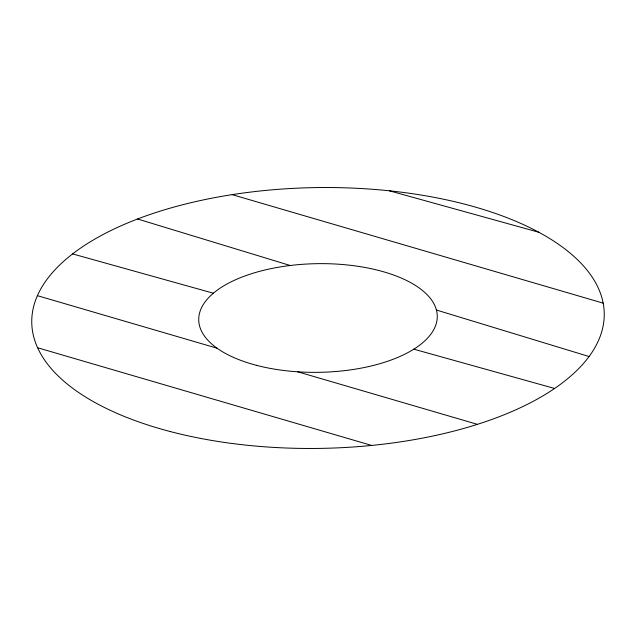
<?xml version="1.0" encoding="UTF-8"?>
<svg xmlns="http://www.w3.org/2000/svg" width="636" height="636" viewBox="0 0 636 636"><rect width="100%" height="100%" fill="white"/><g stroke="black" fill="none" stroke-linecap="round" stroke-linejoin="round"><path stroke-width="0.95" d="M389.423 190.808L538.772 232.235M72.599 253.915L213.37 293.212M413.813 349.172L554.592 388.469M232.172 194.648L603.174 303.149M37.421 295.668L217.051 348.202M297.775 371.806L477.413 424.347M37.603 347.741L371.686 445.438M137.559 218.999L290.215 265.498M436.415 310.026L589.071 356.526M256.459 365.318A119.282 54.338 -0.9 0 0 437.25 317.523A119.282 54.338 -0.9 0 0 260.291 271.159A119.282 54.338 -0.9 0 0 256.459 365.318M170.305 431.558A286.28 130.412 -0.9 0 0 604.2 316.855A286.28 130.412 -0.9 0 0 179.495 205.579A286.28 130.412 -0.9 0 0 170.305 431.558"/></g></svg>
